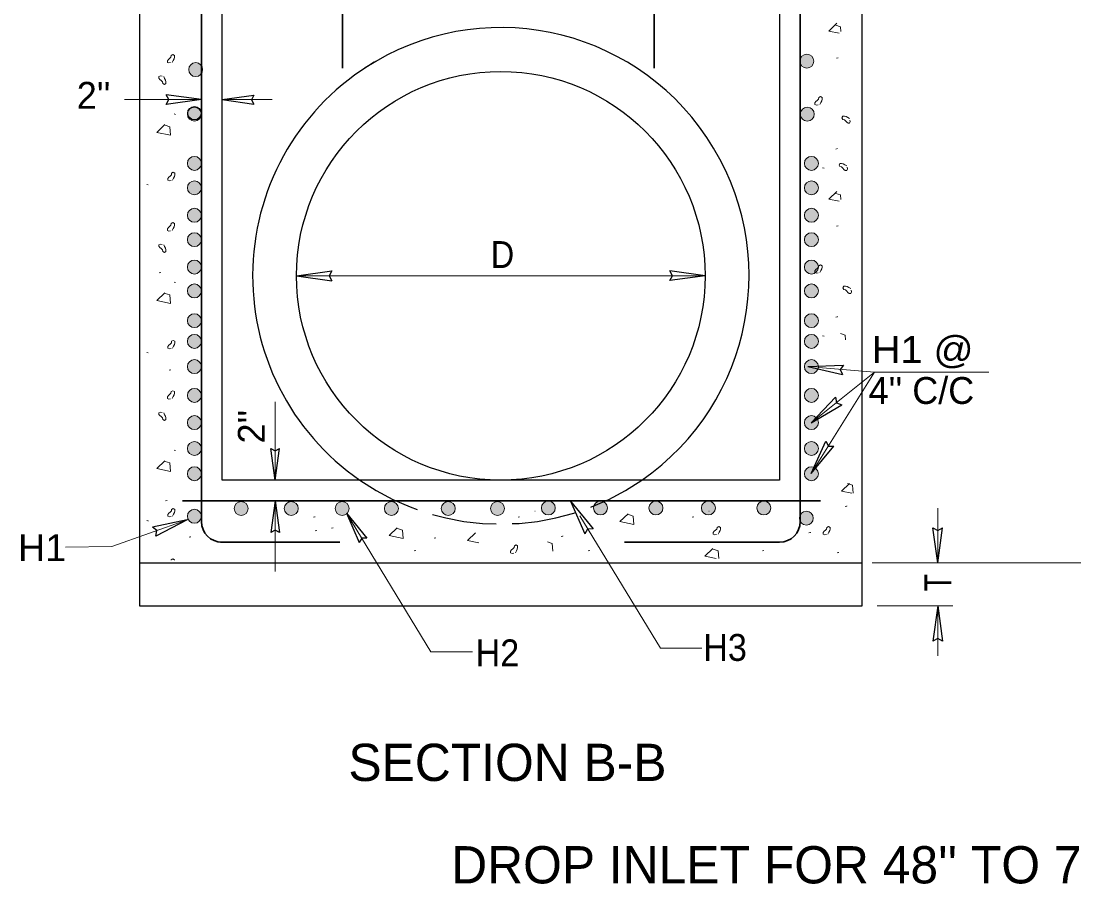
# Model space of a CAD drawing. Extents: x 497 to 866, y -348 to -76.
# Drawn here: x 665.5 to 716.4, y -260.4 to -218.7 of the extents above; entities that cross this region are included whole.
import ezdxf

# ---------------------------------------------------------------- set-up
doc = ezdxf.new("R2010")
doc.units = 0
doc.header["$LTSCALE"] = 0.52
doc.linetypes.add('LONG_DASHED', pattern=[7.5, 6, -1.5])
doc.layers.add('1', color=7, linetype='Continuous', lineweight=25)

msp = doc.modelspace()

# ---------------------------------------------------------------- hatches: boundary and pattern name
at = {"layer": '1'}
for points in [[(703.154, -220.6032, 1), (703.8274, -220.6032, 1)], [(673.605, -221.0088, 1), (674.2784, -221.0088, 1)], [(674.2155, -223.1642, 1), (673.5421, -223.1642, 1)], [(703.174, -223.1642, 1), (703.8474, -223.1642, 1)], [(674.2155, -225.541, 1), (673.5421, -225.541, 1)], [(703.3724, -225.541, 1), (704.0457, -225.541, 1)], [(674.2155, -226.7252, 1), (673.5421, -226.7252, 1)], [(703.3724, -226.7252, 1), (704.0457, -226.7252, 1)], [(674.2155, -228.0505, 1), (673.5421, -228.0505, 1)], [(703.3724, -228.0505, 1), (704.0457, -228.0505, 1)], [(674.2155, -229.2292, 1), (673.5421, -229.2292, 1)], [(703.3724, -229.2292, 1), (704.0457, -229.2292, 1)], [(674.2155, -230.5517, 1), (673.5421, -230.5517, 1)], [(703.3724, -230.5517, 1), (704.0457, -230.5517, 1)], [(674.2155, -231.707, 1), (673.5421, -231.707, 1)], [(703.3724, -231.707, 1), (704.0457, -231.707, 1)], [(674.2155, -233.1438, 1), (673.5421, -233.1438, 1)], [(703.3724, -233.1438, 1), (704.0457, -233.1438, 1)], [(674.2155, -234.1447, 1), (673.5421, -234.1447, 1)], [(703.3724, -234.1447, 1), (704.0457, -234.1447, 1)], [(674.2155, -235.3653, 1), (673.5421, -235.3653, 1)], [(703.3724, -235.3653, 1), (704.0457, -235.3653, 1)], [(674.2155, -236.7553, 1), (673.5421, -236.7553, 1)], [(703.3724, -236.7553, 1), (704.0457, -236.7553, 1)], [(674.2155, -238.0717, 1), (673.5421, -238.0717, 1)], [(703.3724, -238.0717, 1), (704.0457, -238.0717, 1)], [(674.2155, -239.3258, 1), (673.5421, -239.3258, 1)], [(703.3724, -239.3258, 1), (704.0457, -239.3258, 1)], [(674.2155, -240.5415, 1), (673.5421, -240.5415, 1)], [(703.3724, -240.5415, 1), (704.0457, -240.5415, 1)], [(674.2155, -242.5983, 1), (673.5421, -242.5983, 1)], [(675.802, -242.2207, 1), (676.4754, -242.2207, 1)], [(678.8986, -242.2207, 1), (678.2253, -242.2207, 1)], [(680.685, -242.2207, 1), (681.3584, -242.2207, 1)], [(683.7401, -242.2207, 1), (683.0668, -242.2207, 1)], [(685.8162, -242.2207, 1), (686.4896, -242.2207, 1)], [(688.8715, -242.2207, 1), (688.1981, -242.2207, 1)], [(691.3286, -242.1978, 1), (690.6552, -242.1978, 1)], [(693.8527, -242.1978, 1), (693.1794, -242.1978, 1)], [(695.8563, -242.1978, 1), (696.5296, -242.1978, 1)], [(699.0666, -242.1978, 1), (698.3932, -242.1978, 1)], [(701.0703, -242.1978, 1), (701.7436, -242.1978, 1)], [(703.1279, -242.692, 1), (703.8012, -242.692, 1)]]:
    msp.add_hatch(color=256, dxfattribs=at).paths.add_polyline_path(points)

# ---------------------------------------------------------------- linework, layer by layer
for p, q in [((671.2183, -214.4826), (671.2183, -246.9293)), ((675.2183, -240.8534), (675.2183, -214.6227)), ((706.1687, -246.9293), (706.1687, -214.6227)), ((674.218, -222.4603), (672.515, -222.2263)), ((675.2187, -222.4619), (676.7513, -222.2513)), ((674.218, -222.4603), (672.515, -222.6943)), ((675.2187, -222.4619), (676.7513, -222.6725)), ((678.8162, -230.9766), (680.5192, -230.7426)), ((678.8162, -230.9766), (680.5192, -231.2106)), ((698.5707, -230.9749), (696.8678, -230.7409)), ((698.5707, -230.9749), (696.8678, -231.2089)), ((703.5404, -235.3554), (705.2581, -235.2865)), ((703.5404, -235.3554), (705.213, -235.7523)), ((703.6979, -238.0864), (704.8823, -236.8406)), ((703.6979, -238.0864), (705.1745, -237.2062)), ((703.6981, -240.5373), (704.4025, -238.9693)), ((703.6981, -240.5373), (704.7993, -239.2174)), ((677.7889, -240.8534), (677.5783, -239.3208)), ((677.7889, -240.8534), (677.9995, -239.3208)), ((677.7889, -241.8534), (677.5783, -243.3861)), ((677.7889, -241.8534), (677.9995, -243.3861)), ((692.0667, -241.8715), (693.1534, -243.2033)), ((692.0667, -241.8715), (692.7539, -243.4471)), ((673.5361, -242.7637), (671.8537, -243.1165)), ((673.5361, -242.7637), (672.0112, -243.5572)), ((681.2329, -242.4547), (682.2111, -243.6532)), ((681.2329, -242.4547), (681.8515, -243.8727)), ((709.8213, -244.8531), (709.5873, -243.1501)), ((709.8213, -244.8531), (710.0553, -243.1501)), ((671.2183, -244.8534), (706.1687, -244.8534)), ((671.2183, -246.9293), (706.1687, -246.9293)), ((709.8197, -246.9297), (709.5857, -248.6327)), ((709.8197, -246.9297), (710.0537, -248.6327))]:
    msp.add_line(p, q, dxfattribs=at)
at = {"layer": '1', "lineweight": 35}
for p, q in [((674.2183, -242.8534), (674.2183, -214.6227)), ((681.0427, -220.9434), (681.0427, -214.4826)), ((696.1067, -220.9434), (696.1067, -214.6227)), ((703.1687, -242.8534), (703.1687, -214.6227)), ((703.1687, -242.8534), (703.1687, -217.4476)), ((673.3027, -241.8534), (704.1469, -241.8534)), ((675.1433, -243.8534), (680.9183, -243.8534)), ((694.6687, -243.8534), (702.1687, -243.8534))]:
    msp.add_line(p, q, dxfattribs=at)
at = {"layer": '1', "lineweight": 13}
for p, q in [((670.506, -222.4612), (674.2183, -222.4612)), ((675.2183, -222.4612), (677.6351, -222.4612)), ((678.8159, -230.9758), (698.5711, -230.9758)), ((703.6972, -238.086), (706.76, -235.6388)), ((704.0482, -235.4006), (706.76, -235.6388)), ((677.7889, -240.8534), (677.7889, -237.0692)), ((677.7889, -245.264), (677.7889, -241.8534)), ((709.8205, -244.8534), (709.8205, -242.2107)), ((706.6419, -244.8534), (731.2002, -244.8534)), ((706.8911, -246.9293), (710.5535, -246.9293)), ((709.8205, -249.3368), (709.8205, -246.9293))]:
    msp.add_line(p, q, dxfattribs=at)
at = {"layer": '1'}
for points in [[(702.1687, -214.6227), (702.1687, -240.8534), (675.2183, -240.8534)], [(672.515, -222.6943), (672.6467, -222.4579), (672.515, -222.2263)], [(676.7513, -222.2513), (676.6327, -222.4641), (676.7513, -222.6725)], [(680.5192, -230.7426), (680.3875, -230.979), (680.5192, -231.2106)], [(696.8678, -231.2089), (696.9995, -230.9725), (696.8678, -230.7409)], [(705.2581, -235.2865), (705.1041, -235.5091), (705.213, -235.7523)], [(704.8823, -236.8406), (704.927, -237.1075), (705.1745, -237.2062)], [(704.4025, -238.9693), (704.5332, -239.2063), (704.7993, -239.2174)], [(677.5783, -239.3208), (677.7911, -239.4393), (677.9995, -239.3208)], [(672.0112, -243.5572), (672.0557, -243.2902), (671.8537, -243.1165)], [(677.9995, -243.3861), (677.7867, -243.2675), (677.5783, -243.3861)], [(693.1534, -243.2033), (692.883, -243.214), (692.7539, -243.4471)], [(709.5873, -243.1501), (709.8238, -243.2818), (710.0553, -243.1501)], [(682.2111, -243.6532), (681.9677, -243.6629), (681.8515, -243.8727)], [(710.0537, -248.6327), (709.8172, -248.5009), (709.5857, -248.6327)]]:
    msp.add_lwpolyline(points, dxfattribs=at)
at = {"layer": '1', "lineweight": 13}
for points in [[(704.9363, -218.7706), (704.5465, -219.1451), (705.0578, -219.2519)], [(705.1375, -219.1721), (705.12, -218.9461), (704.8858, -218.8679)], [(672.8069, -220.6577), (672.8539, -220.5642), (672.9006, -220.4864), (672.9164, -220.4082), (672.9162, -220.3304), (672.8383, -220.2834), (672.7602, -220.3304), (672.7446, -220.4082), (672.6824, -220.4706), (672.6197, -220.5176), (672.5731, -220.5797), (672.5731, -220.6581), (672.6511, -220.6892), (672.7291, -220.6734)], [(704.9307, -220.4617), (705.0039, -220.4431), (705.0059, -220.4409)], [(672.3942, -221.3491), (672.4411, -221.4427), (672.4879, -221.5206), (672.5037, -221.5986), (672.5036, -221.6767), (672.4256, -221.7234), (672.3478, -221.6767), (672.3319, -221.5986), (672.2696, -221.5364), (672.2072, -221.4894), (672.1604, -221.4271), (672.1606, -221.3492), (672.2386, -221.3179), (672.3162, -221.3334)], [(704.1145, -222.6911), (704.1612, -222.5973), (704.208, -222.5194), (704.2237, -222.4414), (704.2237, -222.3634), (704.1458, -222.3167), (704.0675, -222.3634), (704.0518, -222.4414), (703.9897, -222.5036), (703.9272, -222.5506), (703.8805, -222.6129), (703.8807, -222.6909), (703.9585, -222.7221), (704.0365, -222.7067)], [(672.8961, -223.1538), (672.9694, -223.1725), (672.9714, -223.1747)], [(705.5575, -223.3687), (705.464, -223.3217), (705.3862, -223.275), (705.308, -223.2592), (705.2302, -223.2593), (705.1832, -223.3373), (705.2302, -223.4153), (705.308, -223.431), (705.3703, -223.4932), (705.4173, -223.5558), (705.4795, -223.6025), (705.5578, -223.6025), (705.589, -223.5245), (705.5732, -223.4465)], [(672.4448, -223.6693), (672.0553, -224.0437), (672.7258, -224.1839), (672.6948, -223.7784), (672.4608, -223.7004)], [(704.8977, -224.8479), (704.9708, -224.8293), (704.9728, -224.8269)], [(672.8267, -226.3473), (672.8735, -226.2537), (672.9203, -226.1757), (672.936, -226.0977), (672.936, -226.0199), (672.858, -225.9731), (672.78, -226.0197), (672.7643, -226.0977), (672.702, -226.1601), (672.6395, -226.2071), (672.5928, -226.2692), (672.5928, -226.3474), (672.6708, -226.3786), (672.7487, -226.3629)], [(704.2488, -225.754), (704.3222, -225.7727), (704.3242, -225.7748)], [(705.4192, -225.6525), (705.3257, -225.6055), (705.2478, -225.5588), (705.1697, -225.543), (705.0918, -225.5432), (705.0448, -225.6212), (705.0918, -225.6992), (705.1697, -225.7148), (705.232, -225.777), (705.279, -225.8397), (705.3412, -225.8863), (705.4195, -225.8863), (705.4507, -225.8083), (705.4348, -225.7303)], [(671.5727, -226.5617), (671.646, -226.5803), (671.648, -226.5825)], [(704.9363, -226.8928), (704.5465, -227.2672), (705.0578, -227.3741)], [(705.1375, -227.2943), (705.12, -227.0683), (704.8858, -226.9901)], [(672.8069, -228.7799), (672.8539, -228.6864), (672.9006, -228.6086), (672.9164, -228.5304), (672.9162, -228.4526), (672.8383, -228.4056), (672.7602, -228.4526), (672.7446, -228.5304), (672.6824, -228.5927), (672.6197, -228.6397), (672.5731, -228.7019), (672.5731, -228.7802), (672.6511, -228.8114), (672.7291, -228.7956)], [(704.9307, -228.5839), (705.0039, -228.5652), (705.0059, -228.5631)], [(672.3942, -229.4712), (672.4411, -229.5649), (672.4879, -229.6427), (672.5037, -229.7207), (672.5036, -229.7989), (672.4256, -229.8456), (672.3478, -229.7989), (672.3319, -229.7207), (672.2696, -229.6586), (672.2072, -229.6116), (672.1604, -229.5493), (672.1606, -229.4714), (672.2386, -229.4401), (672.3162, -229.4556)], [(704.1145, -230.8132), (704.1612, -230.7194), (704.208, -230.6416), (704.2237, -230.5636), (704.2237, -230.4856), (704.1458, -230.4389), (704.0675, -230.4856), (704.0518, -230.5636), (703.9897, -230.6257), (703.9272, -230.6727), (703.8805, -230.7351), (703.8807, -230.8131), (703.9585, -230.8442), (704.0365, -230.8289)], [(672.1767, -230.8388), (672.2498, -230.8202), (672.2518, -230.8178)], [(672.8961, -231.276), (672.9694, -231.2947), (672.9714, -231.2968)], [(705.6112, -231.5933), (705.5177, -231.5463), (705.4399, -231.4997), (705.3618, -231.4838), (705.2839, -231.484), (705.2369, -231.562), (705.2839, -231.64), (705.3618, -231.6557), (705.4241, -231.7178), (705.4711, -231.7805), (705.5332, -231.8272), (705.6116, -231.8272), (705.6427, -231.7492), (705.6269, -231.6712)], [(672.4448, -231.7914), (672.0553, -232.1659), (672.7258, -232.3061), (672.6948, -231.9006), (672.4608, -231.8226)], [(704.8977, -232.9701), (704.9708, -232.9514), (704.9728, -232.9491)], [(672.8267, -234.4694), (672.8735, -234.3759), (672.9203, -234.2979), (672.936, -234.2199), (672.936, -234.1421), (672.858, -234.0952), (672.78, -234.1419), (672.7643, -234.2199), (672.702, -234.2823), (672.6395, -234.3293), (672.5928, -234.3914), (672.5928, -234.4696), (672.6708, -234.5007), (672.7487, -234.4851)], [(704.2488, -233.8762), (704.3222, -233.8948), (704.3242, -233.897)], [(705.3633, -234.0714), (705.3458, -233.8454), (705.1117, -233.7672)], [(671.5727, -234.6838), (671.646, -234.7025), (671.648, -234.7047)], [(672.6593, -235.5363), (672.7325, -235.5177), (672.7345, -235.5153)], [(703.6972, -240.5372), (706.76, -235.6388), (712.2953, -235.6388)], [(672.8069, -236.9021), (672.8539, -236.8086), (672.9006, -236.7308), (672.9164, -236.6526), (672.9162, -236.5747), (672.8383, -236.5277), (672.7602, -236.5747), (672.7446, -236.6526), (672.6824, -236.7149), (672.6197, -236.7619), (672.5731, -236.8241), (672.5731, -236.9024), (672.6511, -236.9336), (672.7291, -236.9177)], [(672.3942, -237.5934), (672.4411, -237.6871), (672.4879, -237.7649), (672.5037, -237.8429), (672.5036, -237.9211), (672.4256, -237.9677), (672.3478, -237.9211), (672.3319, -237.8429), (672.2696, -237.7807), (672.2072, -237.7337), (672.1604, -237.6714), (672.1606, -237.5936), (672.2386, -237.5623), (672.3162, -237.5777)], [(672.8961, -239.3982), (672.9694, -239.4168), (672.9714, -239.419)], [(672.4448, -239.9136), (672.0553, -240.2881), (672.7258, -240.4282), (672.6948, -240.0228), (672.4608, -239.9447)], [(705.5506, -241.0076), (705.1608, -241.3821), (705.6721, -241.4889)], [(705.7213, -241.4803), (705.6919, -241.0999), (705.4581, -241.0219)], [(672.4838, -241.8583), (672.557, -241.8397), (672.559, -241.8373)], [(672.8267, -242.5916), (672.8735, -242.4981), (672.9203, -242.4201), (672.936, -242.3421), (672.936, -242.2643), (672.858, -242.2174), (672.78, -242.2641), (672.7643, -242.3421), (672.702, -242.4044), (672.6395, -242.4514), (672.5928, -242.5136), (672.5928, -242.5917), (672.6708, -242.6229), (672.7487, -242.6072)], [(705.3463, -242.1217), (705.4195, -242.1031), (705.4215, -242.1008)], [(667.6397, -244.0877), (669.8944, -244.0661), (673.5367, -242.7644)], [(671.5727, -242.806), (671.646, -242.8247), (671.648, -242.8268)], [(679.6355, -242.6486), (679.7087, -242.6299), (679.7107, -242.6276)], [(681.2329, -242.4547), (685.3166, -249.1468), (687.3166, -249.1468)], [(689.6009, -242.6172), (689.5277, -242.636), (689.5256, -242.638)], [(690.3314, -242.3481), (690.3484, -242.3524), (690.3504, -242.3546)], [(692.5059, -242.5732), (696.4101, -248.9712), (698.4101, -248.9712)], [(694.843, -242.4837), (694.4535, -242.8582), (695.124, -242.9983), (695.093, -242.5928), (694.859, -242.5148)], [(698.0172, -242.6172), (697.9441, -242.636), (697.9419, -242.638)], [(698.7477, -242.3481), (698.7647, -242.3524), (698.7668, -242.3546)], [(679.7233, -243.3071), (679.7964, -243.2884), (679.7984, -243.2861)], [(680.513, -243.1754), (680.5862, -243.1567), (680.5882, -243.1544)], [(683.6892, -243.1542), (683.2997, -243.5288), (683.9702, -243.6689), (683.9392, -243.2634), (683.7052, -243.1854)], [(699.201, -243.4628), (699.2478, -243.3693), (699.2945, -243.2912), (699.3102, -243.2133), (699.3102, -243.135), (699.2322, -243.0885), (699.1542, -243.1353), (699.1383, -243.2133), (699.0762, -243.2755), (699.0137, -243.3225), (698.967, -243.3847), (698.967, -243.4628), (699.045, -243.494), (699.123, -243.4785)], [(704.5098, -243.4628), (704.5567, -243.3693), (704.6033, -243.2912), (704.619, -243.2133), (704.619, -243.135), (704.541, -243.0885), (704.463, -243.1353), (704.4472, -243.2133), (704.385, -243.2755), (704.3225, -243.3225), (704.2758, -243.3847), (704.2758, -243.4628), (704.3538, -243.494), (704.4318, -243.4785)], [(673.6246, -243.6144), (673.6977, -243.5957), (673.6997, -243.5934)], [(685.4708, -243.6583), (685.544, -243.6397), (685.546, -243.6373)], [(687.4691, -243.3948), (687.0793, -243.7693), (687.6292, -243.8844)], [(691.6134, -243.5705), (691.6866, -243.5518), (691.6886, -243.5495)], [(703.5913, -243.3949), (703.6645, -243.3762), (703.6665, -243.3739)], [(684.5056, -244.273), (684.5788, -244.2543), (684.5807, -244.252)], [(689.3977, -244.3582), (689.4446, -244.2647), (689.4912, -244.1865), (689.5069, -244.1087), (689.5069, -244.0303), (689.4289, -243.9838), (689.3509, -244.0307), (689.3351, -244.1087), (689.2729, -244.1708), (689.2104, -244.2178), (689.1637, -244.28), (689.1637, -244.3582), (689.2418, -244.3893), (689.3197, -244.3738)], [(691.2063, -244.29), (691.1769, -243.9096), (690.9431, -243.8316)], [(692.9219, -244.273), (692.9951, -244.2543), (692.9971, -244.252)], [(698.9489, -244.1517), (698.5591, -244.5262), (699.1091, -244.6412)], [(699.2278, -244.6412), (699.1984, -244.2608), (698.9646, -244.1828)], [(701.3383, -244.273), (701.4114, -244.2543), (701.4134, -244.252)], [(672.9162, -244.7152), (672.9162, -244.6969), (672.8383, -244.6499), (672.7602, -244.6969), (672.7566, -244.7152)], [(704.9514, -244.3607), (705.0246, -244.3421), (705.0266, -244.3397)]]:
    msp.add_lwpolyline(points, dxfattribs=at)
for centre in [(703.4907, -220.6032), (673.9417, -221.0088), (673.8788, -223.1642), (703.5107, -223.1642), (673.8788, -225.541), (703.709, -225.541), (673.8788, -226.7252), (703.709, -226.7252), (673.8788, -228.0505), (703.709, -228.0505), (673.8788, -229.2292), (703.709, -229.2292), (673.8788, -230.5517), (703.709, -230.5517), (673.8788, -231.707), (703.709, -231.707), (673.8788, -233.1438), (703.709, -233.1438), (673.8788, -234.1447), (703.709, -234.1447), (673.8788, -235.3653), (703.709, -235.3653), (673.8788, -236.7553), (703.709, -236.7553), (673.8788, -238.0717), (703.709, -238.0717), (673.8788, -239.3258), (703.709, -239.3258), (673.8788, -240.5415), (703.709, -240.5415), (673.8788, -242.5983), (676.1387, -242.2207), (678.562, -242.2207), (681.0217, -242.2207), (683.4035, -242.2207), (686.1529, -242.2207), (688.5348, -242.2207), (690.9919, -242.1978), (693.516, -242.1978), (696.193, -242.1978), (698.7299, -242.1978), (701.407, -242.1978), (703.4645, -242.692)]:
    msp.add_circle(centre, 0.3367, dxfattribs=at)
at = {"layer": '1'}
for centre, radius in [((688.6935, -230.9758), 9.8776), ((673.881, -223.1176), 0.3236)]:
    msp.add_circle(centre, radius, dxfattribs=at)
for start, end in [(304.59682, 123.16831), (120.67775, 235.40318)]:
    msp.add_arc((688.6935, -230.9758), 11.9996, start, end, dxfattribs=at)
at = {"layer": '1', "linetype": 'LONG_DASHED'}
msp.add_arc((688.6935, -230.9758), 11.9996, 235.40318, 304.59682, dxfattribs=at)
at = {"layer": '1', "lineweight": 35}
for centre, start, end in [((675.2183, -242.8534), 180, 270), ((702.1687, -242.8534), 270, 0)]:
    msp.add_arc(centre, 1, start, end, dxfattribs=at)

# ---------------------------------------------------------------- texts
at = {"layer": '1'}
for s, height, p in [("2''", 1.3, (668.1922, -222.9032)), ("4'' C/C", 1.3, (706.4728, -237.1687)), ('SECTION B-B', 1.8, (681.325, -255.3924)), ("DROP INLET FOR 48'' TO 72'' REINF. CONCRETE PIPE", 1.8, (686.2952, -260.3429))]:
    msp.add_text(s, height=height, dxfattribs=at).set_placement(p)
for s, width, p in [('D', 0.9, (688.2107, -230.5979)), ('H1 @', 1.1, (706.6342, -235.1903)), ('H1 ', 1.05, (665.3488, -244.7672)), ('H3', 0.95, (698.4783, -249.5877)), ('H2', 0.95, (687.4725, -249.8511))]:
    msp.add_text(s, height=1.3, dxfattribs=dict(at, width=width)).set_placement(p)
msp.add_text("2''", height=1.3, rotation=90, dxfattribs=at).set_placement((677.2821, -239.0805))
at = {"layer": '1', "width": 0.8}
msp.add_text('T', height=1.3, rotation=90, dxfattribs=at).set_placement((710.473, -246.2323))

doc.saveas('drawing.dxf')
